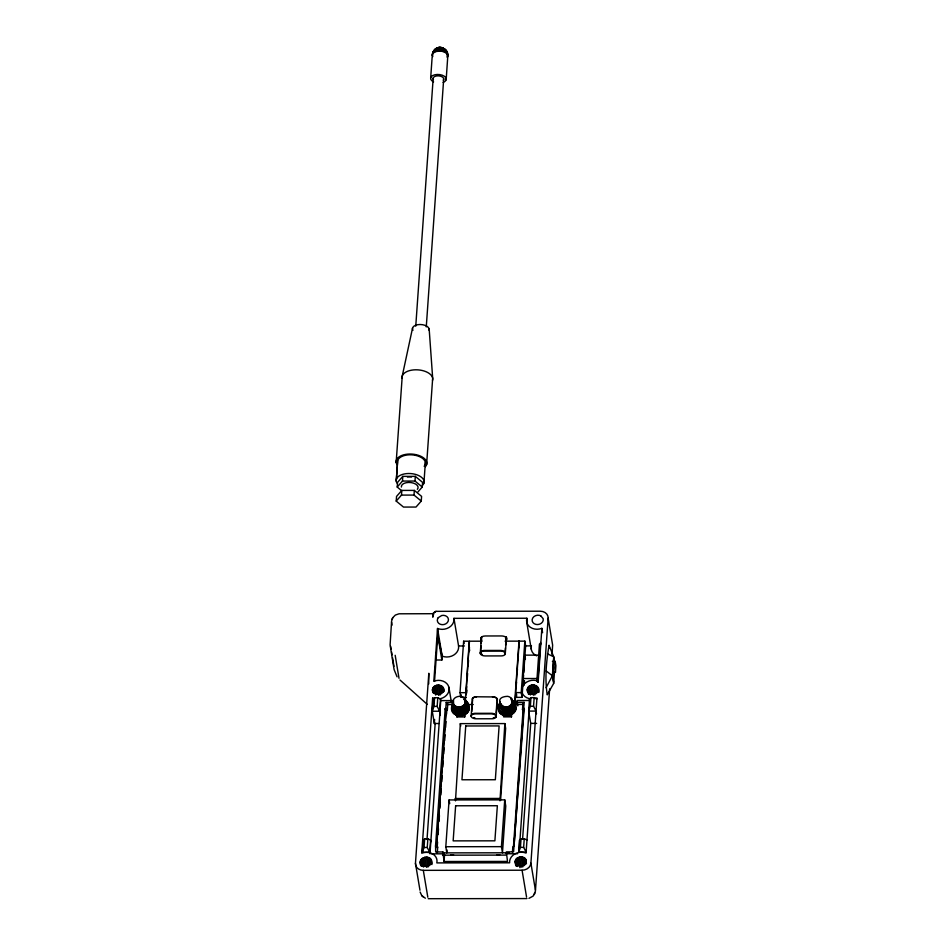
<?xml version="1.0" encoding="UTF-8"?>
<svg xmlns="http://www.w3.org/2000/svg" width="946" height="946" viewBox="0 0 946 946"><rect width="100%" height="100%" fill="white"/><g stroke="black" fill="none" stroke-linecap="round" stroke-linejoin="round"><path stroke-width="1.42" d="M446.169 79.748L447.848 55.235L446.346 53.106L443.166 51.569L442.539 47.808C438.069 45.94 432.795 49.7 432.334 54.36L430.69 77.761M452.921 702.192C452.744 695.239 465.03 693.986 465.739 701.128C465.917 708.081 453.631 709.334 452.921 702.192C450.485 715.791 471.853 712.515 465.716 700.454L465.089 700.04M512.413 700.548C509.658 717.399 488.384 697.096 507.683 696.327C514.009 697.226 515.57 708.211 509.456 710.564C505.211 713.071 498.152 708.779 501.013 703.765M554.498 671.755L553.67 683.426L547.237 694.837C544.73 678.53 546.268 661.597 549.023 645.397L553.717 656.796L555.006 664.47M453.37 701.991C442.74 722.448 480.923 717.754 465.716 700.454M500.115 701.932C489.449 724.21 529.985 715.625 511.147 699.626M432.807 56.583L432.334 54.36L433.28 51.569C437.289 47.844 447.624 48.613 447.848 55.235M433.682 51.947L434.179 50.091L436.224 48.376L439.169 47.383L442.539 47.808M443.166 51.569L441.191 51.167L441.191 47.537L439.795 47.454L439.157 51.06L435.397 51.687L432.89 53.307M396.161 462.488L402.239 376.07L412.574 327.919M396.232 481.207L397.545 462.488A13.989 7.639 4 0 1 413.816 455.05A13.989 7.639 4 0 1 424.151 466.295M396.374 479.22L397.687 460.501M396.22 501.096L396.551 496.414L401.814 490.418L414.336 490.406L421.597 496.378L421.266 501.061L416.004 507.056L403.481 507.068L396.22 501.096L401.482 495.101L401.814 490.418M401.364 490.466L397.214 487.048L397.545 482.377L402.795 476.382L415.318 476.37L422.578 482.342L422.247 487.024L417.872 492.015M397.214 487.048L402.476 481.065L402.795 476.382M415.755 326.169L433.197 77.998M421.266 501.061L414.005 495.077L414.336 490.406M422.247 487.024L414.987 481.041L415.318 476.37M426.268 326.902L443.709 78.743M423.914 483.158L425.369 462.452M426.599 464.64L432.677 378.223L429.177 329.09M419.965 890.21L415.46 863.343L428.822 673.268L428.704 683.97M552.015 655.07L552.63 645.089L548.136 618.223A8.396 6.977 -9.5 0 0 540.284 611.211L435.952 611.341L433.434 612.878L432.76 617.194L433.611 614.179M434.462 698.739L432.641 698.101L421.739 853.209A11.198 9.306 -9.5 0 1 432.996 854.108A11.198 9.306 -9.5 0 1 436.827 862.906L509.598 862.823A11.198 9.306 -9.5 0 1 514.671 854.013A11.198 9.306 -9.5 0 1 526.059 853.079L536.961 697.959L535.046 698.621M430.584 840.143L429.732 852.311L422.354 852.322L423.217 840.154L424.659 838.83L427.864 838.83L430.584 840.143L430.844 841.68M429.981 853.848L440.753 700.596L440.505 699.059L437.773 697.746L434.581 697.746L433.126 699.07L432.275 711.226L434.332 723.513L438.755 723.513M434.545 681.439L437.785 635.405L437.537 628.475A11.198 9.306 -9.5 0 0 449.125 627.423A11.198 9.306 -9.5 0 0 453.95 618.341L526.863 618.246A11.198 9.306 -9.5 0 0 530.41 627.328A11.198 9.306 -9.5 0 0 541.857 628.345L542.59 632.708M422.354 852.322L424.056 847.486L424.659 838.83M440.351 715.448L439.642 711.226L432.275 711.226L433.966 706.402L434.581 697.746M434.332 723.513L434.616 719.457M427.013 839.551L435.195 723.134M429.732 852.311L427.249 847.486L427.864 838.83M440.505 699.059L439.642 711.226L437.17 706.402L437.773 697.746M437.277 853.197L437.702 847.108L435.763 847.108L435.55 845.878L445.211 708.554L447.363 709.76L447.789 703.682L446.193 702.476L445.767 708.554M435.55 845.878L435.68 851.968L442.917 851.956L443.556 855.799L443.769 852.866M436.39 847.013L446.074 709.228M436.662 847.013L446.37 708.956M437.158 847.853L437.572 841.975M438.081 834.632L438.495 828.755M439.015 821.412L439.429 815.535M439.937 808.191L440.351 802.314M440.871 794.971L441.285 789.106M441.806 781.763L442.208 775.886M442.834 767.064L443.248 761.199M443.757 753.856L444.171 747.979M444.691 740.635L445.105 734.758M445.625 727.415L446.039 721.538M446.547 714.195L446.961 708.318M524.214 708.436L524.415 709.666L522.476 709.666L524.214 708.436L513.572 851.873L506.347 851.873L507.494 861.428L444.064 861.51L442.917 851.956M444.064 861.51L444.585 854.191M447.032 849.946L446.819 852.878L445.803 846.729L449.09 799.938L504.726 799.867L505.755 806.016L502.468 852.807L501.439 846.658L504.726 799.867M464.9 714.384L464.723 716.926L456.942 716.938L457.119 714.396M460.619 696.256L460.016 692.685L463.635 641.211L469.192 641.211L465.976 695.062M460.808 697.438L461.021 694.506M455.475 800.884L460.335 723.631L504.857 723.584L505.649 728.337L500.588 800.269M465.278 700.903L469.476 641.199L481.999 641.187M466.283 692.389L466.685 686.571M467.206 679.287L467.608 673.469M468.116 666.185L468.53 660.367M469.145 651.628L469.453 647.265M466.685 693.051L466.886 690.119M471.143 716.335A4.482 2.448 4 0 1 475.176 713.875L491.317 713.852A4.482 2.448 4 0 1 496.177 716.299A4.482 2.448 4 0 1 492.133 718.759L476.004 718.783A4.482 2.448 4 0 1 471.143 716.335L472.385 698.621M471.758 711.546L472.562 700.028M480.272 653.485A4.482 2.448 4 0 1 484.305 651.025L500.446 651.002A4.482 2.448 4 0 1 505.306 653.45A4.482 2.448 4 0 1 501.274 655.909L485.132 655.933A4.482 2.448 4 0 1 480.272 653.485L481.419 637.19M480.592 652.775L481.076 645.941M481.266 643.221L481.691 637.155M496.142 712.882L496.91 701.956M496.13 716.938L497.371 699.224M505.034 653.331L505.424 647.88M505.613 645.148L506.181 636.954A4.198 2.294 4 0 1 505.862 637.509M505.259 654.088L506.465 637.001A4.482 2.448 4 0 1 505.495 638.112M499.985 800.824L504.857 723.584M503.26 714.419L503.674 716.879L511.467 716.867L511.644 714.325M514.494 705.208L518.999 641.14L505.081 641.163M523.564 675.302L522.015 697.368L516.445 697.368L515.653 692.614L519.271 641.14L524.841 641.14L525.633 645.893L523.765 672.37M515.7 693.785L514.872 705.432L514.364 702.5M516.102 687.967L516.516 682.137M517.131 673.41L517.438 669.035M518.053 660.308L518.361 655.933M518.964 647.194L518.999 641.14M516.445 697.368L516.658 694.447M517.285 704.924L516.977 700.489L529.784 700.478L529.524 698.928L530.966 697.604L534.171 697.604L536.89 698.917M522.015 697.368L521.222 692.614L524.841 641.14M524.522 680.753L524.214 685.141L523.114 678.542L524.758 655.14L538.664 655.129M512.472 851.885L512.815 847.013L513.997 845.783M522.476 709.666L522.902 703.588L524.084 702.358L516.847 702.37M513.442 846.918L523.457 704.451L514.6 704.463M523.658 708.436L524.084 702.358M514.045 846.28L523.635 709.689M524.25 838.712L523.646 847.368L526.118 852.192L518.751 852.192L519.602 840.024L521.057 838.712L524.25 838.712L526.981 840.024M529.524 698.928L528.66 711.096L530.718 723.394L522.594 839.126M519.2 851.033L519.602 840.024M519.969 840.095L529.299 707.241M518.751 852.192L520.442 847.368L521.057 838.712M536.5 713.816L536.039 711.085L528.66 711.096L530.363 706.272L530.966 697.604M536.039 711.085L533.556 706.26L534.171 697.604M536.82 681.297L539.445 644.013L540.84 644.013M537.789 682.208L540.58 642.476M538.144 682.279L541.857 628.345M535.412 890.068L530.907 863.19L548.136 618.223M549.638 688.806L535.412 891.227L533.154 896.075L528.944 898.357M552.405 661.408L555.184 661.408L554.723 667.959L555.444 672.251L552.665 672.251M555.444 672.251L555.905 665.7L555.184 661.408M435.586 655.661L436.307 660.012L441.877 660.001L442.16 656.122L437.537 628.475L433.824 681.321L435.739 680.659A11.198 9.306 -9.5 0 1 448.901 687.269L451.337 701.814M452.2 703.859L452.271 710.328M451.762 707.265C453.607 716.276 469.488 713.627 468.317 704.498M498.495 707.206C500.351 716.217 516.22 713.568 515.05 704.439M437.17 51.238L437.844 48.317L439.618 47.844M435.397 51.687L436.319 48.719L439.169 47.383M433.93 52.397L435.065 49.322C440.304 46.165 449.066 49.334 447.813 56.346L447.257 57.399L446.961 51.746L444.076 49.216M443.438 688.487C444.75 695.204 432.417 696.682 432.417 689.705C433.315 682.811 445.14 684.029 443.922 691.384M420.923 865.791C416.051 856.863 432.83 853.209 431.837 863.355M538.262 688.369C539.563 695.085 527.229 696.563 527.241 689.587C528.447 682.031 541.053 684.514 538.853 692.472M515.156 861.558C515.641 855.61 526.283 855.219 526.283 861.546C525.787 867.494 515.144 867.884 515.156 861.558L515.747 865.673M432.31 55.471L433.706 50.989M433.41 613.706L399.035 613.8L395.333 615.066L392.756 617.691L391.597 621.084L390.095 644.971L394.127 669.65L397.072 676.839M391.999 619.311L392.756 617.691M534.242 894.632L535.01 893.012M437.194 48.341L435.136 49.712L437.679 47.915M546.055 687.742L552.393 675.74L553.717 656.796L547.45 653.852M433.008 613.682L435.952 611.341M441.167 47.82L444.703 48.849L446.536 50.788L447.34 54.123M402.476 481.065L414.987 481.041M401.482 495.101L414.005 495.077M441.877 660.001L437.785 635.405L442.16 656.122A11.198 9.306 -9.5 0 0 453.749 655.07A11.198 9.306 -9.5 0 0 458.574 645.976L464.427 645.976M525.633 645.893L531.486 645.882M523.114 678.542L537.021 678.519L537.458 681.167M460.016 692.685L465.586 692.673M515.653 692.614L521.222 692.614M472.598 699.886A4.482 2.448 4 0 1 476.382 696.788L492.547 696.93A4.198 2.294 4 0 1 496.863 698.633M462.204 697.438L466.378 697.438M446.193 702.476L453.43 702.464L453.56 700.596L440.753 700.596M446.678 704.545L452.59 704.545M467.348 704.522L473.26 704.522M433.966 706.402L437.17 706.402M530.363 706.272L533.556 706.26M447.363 709.76L445.412 709.772L445.211 708.554M530.718 723.394L536.619 723.383M455.073 798.507L499.594 798.448M445.803 846.729L501.439 846.658M424.056 847.486L427.249 847.486M520.442 847.368L523.646 847.368M442.858 852.878L509.066 852.795M431.411 853.848L442.787 853.824M506.216 853.753L517.58 853.73M442.551 855.184L506.039 855.101M415.46 863.343A8.396 6.977 -9.5 0 0 423.311 870.344L522.074 870.225A8.396 6.977 -9.5 0 0 530.907 863.19M428.242 898.7L526.946 898.57M439.157 51.06L441.191 51.167M441.995 48.329L445.732 50.304M538.144 681.191L536.323 680.541A11.198 9.306 -9.5 0 0 522.227 687.174A11.198 9.306 -9.5 0 0 529.287 698.621M463.694 699.39L464.403 699.685M425.345 898.215L421.739 895.555L420.119 892.031M444.916 52.231L444.466 49.168L442.728 47.844L445.684 49.913L446.346 53.106M436.106 845.878L437.702 847.108M546.244 671.021L552.393 675.74L553.67 683.426M399.981 680.008L427.32 704.415M464.829 702.074L464.521 698.243M421.739 895.555L422.992 896.843M514.056 704.427L514.506 704.983L514.163 702.937M467.762 705.042L468.838 707.573M512.306 702.831L513.122 704.77M465.858 703.339L466.39 704.829M420.438 862.882C422.117 868.712 432.499 866.524 431.352 860.458M515.192 706.201L515.57 707.513M453.808 707.454L453.631 706.414M554.403 662.212L553.753 658.345L552.559 675.42L553.635 681.877M549.023 645.397L549.508 648.235M526.863 618.246L527.348 621.155M526.638 621.605L531.262 649.252M537.718 687.163L538.451 691.514M536.973 686.264L537.943 692.07M535.874 685.531L537.08 692.779M534.561 685.058L536.015 693.761M533.13 684.904L534.833 695.05M531.676 685.058L533.378 695.215M530.304 685.531L531.758 694.234M524.758 655.14L525.42 659.102M529.098 686.276L530.552 694.979M528.152 687.245L529.358 694.494M527.513 688.381L528.483 694.175M519.271 641.14L519.224 647.513L518.94 645.822M527.241 689.587L527.726 692.484M517.202 701.837L517.888 705.87M514.671 703.126L515.629 708.885M515.038 706.496L515.546 709.571M514.861 707.182L515.381 710.257M514.624 707.845L515.132 710.919M513.028 700.856L513.371 702.902M514.293 708.495L514.813 711.569M513.903 709.122L514.411 712.196M512.129 699.532L513.17 705.811M511.892 699.059L513.11 706.343M512.271 702.642L512.98 706.863M513.442 709.713L513.95 712.787M511.254 698.183L511.727 700.998M512.082 703.15L512.791 707.372M511.833 703.658L512.543 707.88M512.909 710.269L513.43 713.343M511.526 704.131L512.235 708.353M512.33 710.777L512.838 713.852M511.183 704.581L511.881 708.802M510.769 705.007L511.479 709.228M511.691 711.238L512.2 714.313M510.32 705.397L511.029 709.618M511.006 711.652L511.514 714.727M509.835 705.751L510.544 709.973M511.053 714.407L511.467 716.867M509.315 706.071L510.012 710.292M510.272 712.007L510.793 715.081M508.747 706.343L509.456 710.564M509.516 712.303L510.024 715.377M508.168 706.567L508.877 710.789M508.723 712.539L509.244 715.602M507.564 706.745L508.274 710.966M506.95 706.875L507.647 711.096M507.919 712.705L508.428 715.779M506.323 706.958L507.021 711.179M507.103 712.811L507.612 715.874M505.684 706.981L506.394 711.203M506.276 712.846L506.796 715.909M505.069 706.958L505.767 711.179M505.471 712.811L505.98 715.886M504.443 706.875L505.152 711.096M503.851 706.757L504.549 710.978M504.667 712.705L505.176 715.779M503.272 706.579L503.982 710.801M503.875 712.539L504.395 715.614M502.716 706.355L503.426 710.576M502.196 706.083L502.905 710.304M503.13 712.314L503.639 715.377M501.711 705.763L502.421 709.985M501.274 705.409L501.983 709.63M502.409 712.019L502.917 715.093M500.883 705.018L501.593 709.24M500.54 704.593L501.25 708.814M501.723 711.664L502.243 714.738M499.736 701.081L500.954 708.365M499.665 701.613L500.718 707.892M499.665 702.133L500.54 707.395M501.096 711.262L501.617 714.325M525.704 859.205L526.425 863.556M500.529 710.789L501.037 713.863M524.888 858.235L525.858 864.041M500.008 710.28L500.529 713.355M498.684 704.463L499.027 706.508M499.559 709.737L500.079 712.799M498.518 705.148L499.003 710.269M499.181 709.145L499.701 712.208M498.424 705.834L499.393 711.593M523.788 857.49L524.995 864.75M522.476 857.029L523.93 865.732M521.045 856.875L522.748 867.021M522.074 870.225L526.567 897.092M519.591 857.029L521.293 867.186M492.547 696.93L492.511 696.764A4.482 2.448 4 0 1 496.981 700.454M518.219 857.502L519.922 867.648M517.013 858.247L518.231 865.495M516.067 859.216L517.273 866.465M515.428 860.352L516.398 866.146M469.145 647.572L469.665 650.647M476.382 696.788L476.406 696.954A4.198 2.294 4 0 0 472.657 698.668M463.635 641.211L464.037 643.587M453.95 618.341L458.574 645.976M467.939 703.185L468.897 708.944M467.631 702.559L468.152 705.633M468.294 706.556L468.814 709.63M468.128 707.241L468.637 710.316M466.804 701.424L467.147 703.469M467.88 707.904L468.4 710.978M467.56 708.554L468.081 711.629M467.17 709.181L467.679 712.255M465.385 699.591L466.437 705.87M465.148 699.118L465.621 701.932M465.669 702.18L466.366 706.402M464.864 698.668L466.236 706.922M466.697 709.772L467.218 712.846M465.349 703.209L466.047 707.431M465.101 703.718L465.81 707.939M466.177 710.328L466.685 713.402M464.793 704.191L465.503 708.412M465.586 710.836L466.106 713.911M464.439 704.64L465.148 708.861M464.037 705.066L464.746 709.287M464.947 711.297L465.467 714.372M463.587 705.456L464.297 709.677M464.261 711.711L464.782 714.786M463.102 705.811L463.8 710.032M464.309 714.467L464.723 716.926M462.57 706.13L463.28 710.351M463.54 712.066L464.048 715.141M462.015 706.402L462.724 710.623M462.771 712.362L463.292 715.436M461.435 706.627L462.133 710.848M461.991 712.598L462.499 715.661M460.832 706.804L461.53 711.025M460.205 706.934L460.915 711.156M461.187 712.764L461.695 715.838M459.579 707.017L460.288 711.238M460.371 712.87L460.879 715.933M458.952 707.04L459.661 711.262M459.543 712.906L460.063 715.968M458.325 707.017L459.035 711.238M458.727 712.87L459.248 715.945M457.71 706.934L458.42 711.156M460.335 723.631L460.737 726.02M457.107 706.816L457.817 711.037M457.923 712.764L458.443 715.838M456.54 706.638L457.237 710.86M457.143 712.598L457.663 715.673M455.984 706.414L456.693 710.635M455.464 706.142L456.173 710.363M456.386 712.373L456.906 715.436M454.979 705.822L455.688 710.044M456.528 714.478L456.942 716.938M454.541 705.468L455.251 709.689M455.665 712.078L456.185 715.152M454.151 705.077L454.849 709.299M453.134 700.619L453.595 703.434M453.808 704.652L454.506 708.873M454.991 711.723L455.499 714.798M453.004 701.14L454.222 708.424M452.933 701.672L453.985 707.951M454.364 711.321L454.872 714.384M453.784 710.848L454.305 713.923M453.276 710.34L453.784 713.414M451.952 704.522L452.46 707.596M452.827 709.796L453.335 712.858M451.774 705.208L452.294 708.282M452.448 709.204L452.957 712.267M451.691 705.893L452.649 711.652M442.965 687.352L443.686 691.703M442.149 686.382L443.118 692.188M441.049 685.649L442.255 692.898M439.736 685.176L441.191 693.879M438.305 685.022L440.008 695.168M436.863 685.188L438.554 695.334M435.479 685.649L436.934 694.352M434.273 686.394L435.739 695.097M433.327 687.364L434.297 693.17M432.689 688.499L433.422 692.85M432.417 689.705L432.901 692.614M433.126 699.07L433.812 703.162M432.641 698.101L433.611 703.919M449.09 799.938L449.705 803.627M391.597 622.255L392.082 625.14M430.879 859.323L431.944 864.561M430.063 858.353L431.033 864.159M395.18 655.294L399.023 678.317M428.964 857.608L430.17 864.869M427.651 857.147L429.106 865.85M426.22 856.993L427.923 867.139M390.592 646.189L391.076 649.074M391.561 651.948L392.046 654.833M392.519 657.707L393.974 666.351M424.766 857.147L426.469 867.305M423.394 857.62L424.849 866.323M422.188 858.365L423.642 867.068M421.313 859.264L422.531 866.512M423.311 870.344L427.817 897.222M420.603 860.47L421.573 866.264M420.331 861.676L420.816 864.573M448.901 687.269A11.198 9.306 -9.5 0 1 440.221 698.739M536.619 655.838A11.198 9.306 -9.5 0 1 531.179 648.128M505.755 640.667A5.037 2.743 4 0 0 506.347 637.651A5.037 2.743 4 0 0 501.427 635.948L485.298 635.972A5.037 2.743 4 0 0 481.656 640.123M482.093 654.396A4.198 2.294 4 0 1 481.348 653.923M480.84 653.367A4.198 2.294 4 0 1 480.958 651.617M481.549 651.144A4.198 2.294 4 0 1 484.387 650.458L500.517 650.446A4.198 2.294 4 0 1 504.324 651.593M504.833 652.149A4.198 2.294 4 0 1 504.715 653.887M499.76 854.758A2.661 2.211 -9.5 0 1 497.111 854.758M453.583 854.817A2.661 2.211 -9.5 0 1 450.935 854.817M474.927 717.86A4.198 2.294 4 0 1 473.887 717.636M471.463 715.637A4.198 2.294 4 0 1 471.51 715.046M471.829 714.49A4.198 2.294 4 0 1 475.259 713.331L491.388 713.308A4.198 2.294 4 0 1 495.704 715.01M495.952 715.614A4.198 2.294 4 0 1 494.995 717.234M494.19 717.6A4.198 2.294 4 0 1 493.233 717.837M397.036 483.193A13.989 7.639 4 0 1 410.682 473.568A13.989 7.639 4 0 1 422.827 485.014M407.43 477.032A7.84 4.269 4 0 1 411.463 477.032M397.048 464.675A15.396 8.396 4 0 1 412.054 454.092A15.396 8.396 4 0 1 425.416 466.674M402.074 378.258A15.396 8.396 4 0 1 417.978 369.862A15.396 8.396 4 0 1 432.523 380.41M412.964 330.308A8.396 4.576 4 0 1 420.059 324.502A8.396 4.576 4 0 1 429.094 330.284M433.445 79.511A5.321 2.897 4 0 1 438.637 75.857A5.321 2.897 4 0 1 443.248 80.209M433.587 81.876A7.84 4.269 4 0 1 432.736 75.538A7.84 4.269 4 0 1 444.265 76.188A7.84 4.269 4 0 1 443.106 82.408M401.388 487.048A8.396 4.576 4 0 1 411.143 482.59A8.396 4.576 4 0 1 417.34 489.33M455.629 805.779L453.158 840.876L494.888 840.828L497.36 805.732L455.629 805.779M465.739 725.972L461.955 779.776L495.337 779.74L499.121 725.925L465.739 725.972M438.223 617.679L437.584 618.802A5.593 4.647 -9.5 0 0 442.066 624.667A5.593 4.647 -9.5 0 0 448.451 619.595A5.593 4.647 -9.5 0 0 441.758 615.491L438.223 617.679M540.769 615.834L539.457 615.361A5.593 4.647 -9.5 0 0 532.184 619.488A5.593 4.647 -9.5 0 0 537.86 624.549A5.593 4.647 -9.5 0 0 543.158 618.672L540.769 615.834"/></g></svg>
